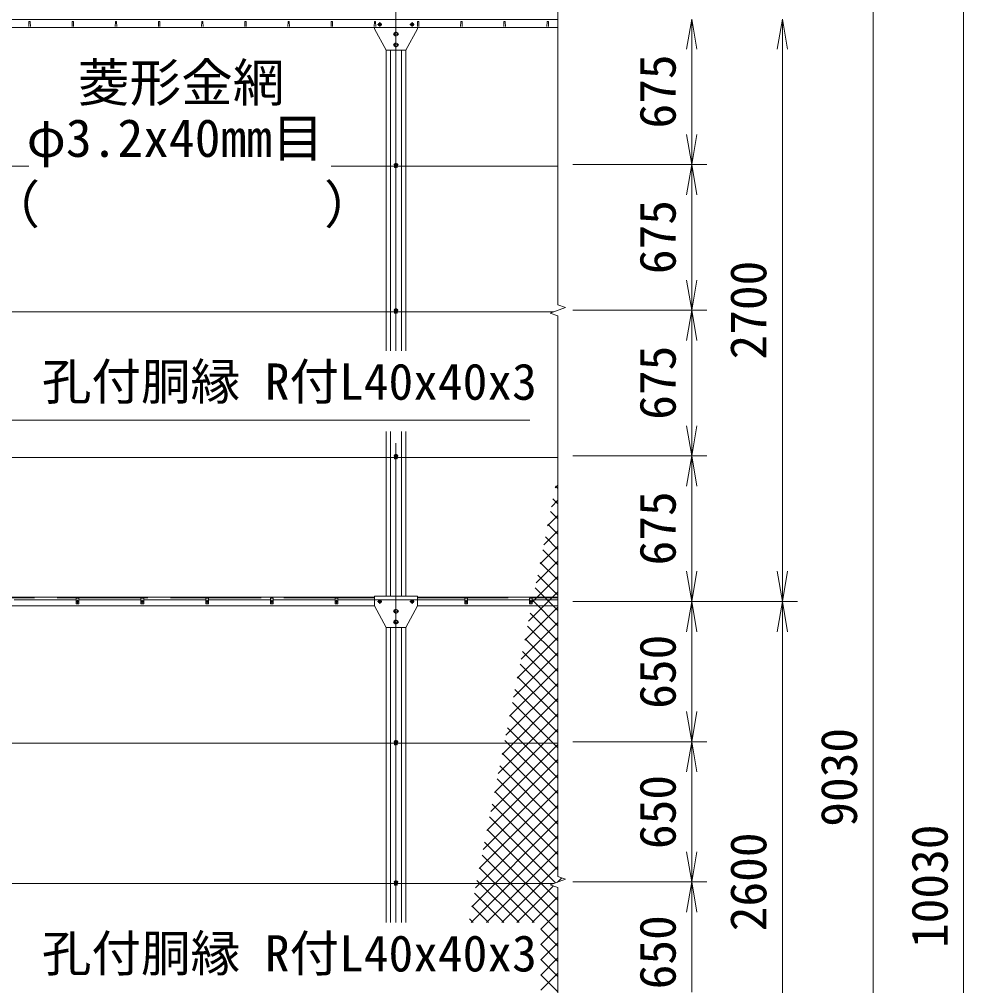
# Model space of a CAD drawing. Units: millimetres, scale not verified. Extents: x -14700 to 14700, y -10395 to 10395.
# Drawn here: x -8709 to -4334, y -1062 to 3417 of the extents above; entities that cross this region are included whole.
import ezdxf
from ezdxf.enums import TextEntityAlignment as Align

# ---------------------------------------------------------------- set-up
doc = ezdxf.new("R2010")
doc.units = ezdxf.units.MM
doc.header["$LTSCALE"] = 70
doc.linetypes.add('DASHED', pattern=[7.5, 6, -1.5])
doc.linetypes.add('USER1', pattern=[50.8, 31.75, -6.35, 6.35, -6.35])
for name, color, linetype, lineweight in [('0-0_D-STR-TXT', 7, 'Continuous', 9), ('0-1_D-STR1', 1, 'Continuous', 18), ('0-2_D-BMK', 2, 'USER1', 13), ('0-3_D-STR3', 3, 'Continuous', 13), ('0-8_D-STR-DIM', 7, 'Continuous', 9), ('0-9_0', 7, 'Continuous', 9), ('0-A_D-STR2', 7, 'Continuous', 9)]:
    doc.layers.add(name, color=color, linetype=linetype, lineweight=lineweight)
doc.styles.add('ＭＳ ゴシック', font='')
doc.styles.get('ＭＳ ゴシック').set_extended_font_data('MS Gothic')

# ---------------------------------------------------------------- blocks, each defined once
blk = doc.blocks.new('_Open')
at = {"layer": '0-9_0'}
blk.add_line((-70, 11.67), (0, 0), dxfattribs=at)
blk.add_lwpolyline([(-70, -11.67), (0, 0), (-70, 0)], dxfattribs=at)

msp = doc.modelspace()

# ---------------------------------------------------------------- linework, layer by layer
at = {"layer": '0-0_D-STR-TXT'}
msp.add_lwpolyline([(-6343.65, 1559.35), (-8786.22, 1559.35), (-8786.22, 737)], dxfattribs=at)
at = {"layer": '0-1_D-STR1'}
for p, q in [((-11009.16, 3415.7), (-6214.16, 3415.7)), ((-8664.16, 3405.57), (-8664.91, 3384.07)), ((-8658.16, 3405.57), (-8657.41, 3384.07)), ((-8464.16, 3405.57), (-8464.91, 3384.07)), ((-8458.16, 3405.57), (-8457.41, 3384.07)), ((-8264.16, 3405.57), (-8264.91, 3384.07)), ((-8258.16, 3405.57), (-8257.41, 3384.07)), ((-8064.16, 3405.57), (-8064.91, 3384.07)), ((-8058.16, 3405.57), (-8057.41, 3384.07)), ((-7864.16, 3405.57), (-7864.91, 3384.07)), ((-7858.16, 3405.57), (-7857.41, 3384.07)), ((-7664.16, 3405.57), (-7664.91, 3384.07)), ((-7658.16, 3405.57), (-7657.41, 3384.07)), ((-7464.16, 3405.57), (-7464.91, 3384.07)), ((-7458.16, 3405.57), (-7457.41, 3384.07)), ((-7264.16, 3405.57), (-7264.91, 3384.07)), ((-7258.16, 3405.57), (-7257.41, 3384.07)), ((-7064.16, 3405.57), (-7064.91, 3384.07)), ((-7058.16, 3405.57), (-7057.41, 3384.07)), ((-6864.16, 3405.57), (-6864.91, 3384.07)), ((-6858.16, 3405.57), (-6857.41, 3384.07)), ((-6664.16, 3405.57), (-6664.91, 3384.07)), ((-6658.16, 3405.57), (-6657.41, 3384.07)), ((-6464.16, 3405.57), (-6464.91, 3384.07)), ((-6458.16, 3405.57), (-6457.41, 3384.07)), ((-6264.16, 3405.57), (-6264.91, 3384.07)), ((-6258.16, 3405.57), (-6257.41, 3384.07)), ((-10952.96, 3378.7), (-6214.16, 3378.7)), ((-7009.16, 3273.7), (-7009.16, 1880.8)), ((-6989.16, 3273.7), (-6989.16, 1880.8)), ((-6939.16, 1880.8), (-6939.16, 3273.7)), ((-6919.16, 1880.8), (-6919.16, 3273.7)), ((-7009.16, 1506.82), (-7009.16, 743.7)), ((-6989.16, 1506.82), (-6989.16, 743.7)), ((-6939.16, 743.7), (-6939.16, 1506.82)), ((-6919.16, 743.7), (-6919.16, 1506.82)), ((-7064.16, 738.7), (-8864.16, 738.7)), ((-6864.16, 738.7), (-6214.16, 738.7)), ((-7064.16, 698.7), (-8864.16, 698.7)), ((-6864.16, 698.7), (-6214.16, 698.7)), ((-7009.16, 598.7), (-7009.16, -769.2)), ((-6989.16, 598.7), (-6989.16, -769.2)), ((-6939.16, -769.2), (-6939.16, 598.7)), ((-6919.16, -769.2), (-6919.16, 598.7))]:
    msp.add_line(p, q, dxfattribs=at)
at = {"layer": '0-1_D-STR1', "linetype": 'DASHED'}
for p, q in [((-7064.16, 735.7), (-8864.16, 735.7)), ((-6864.16, 735.7), (-6214.16, 735.7))]:
    msp.add_line(p, q, dxfattribs=at)
at = {"layer": '0-1_D-STR1'}
for centre in [(-8661.16, 3404.32), (-8461.16, 3404.32), (-8261.16, 3404.32), (-8061.16, 3404.32), (-7861.16, 3404.32), (-7661.16, 3404.32), (-7461.16, 3404.32), (-7261.16, 3404.32), (-7061.16, 3404.32), (-6861.16, 3404.32), (-6661.16, 3404.32), (-6461.16, 3404.32), (-6261.16, 3404.32)]:
    msp.add_arc(centre, 3.25, 22.61986, 157.38014, dxfattribs=at)
at = {"layer": '0-2_D-BMK'}
for p, q in [((-6964.16, 1880.8), (-6964.16, 4016.33)), ((-7049.16, 3393.7), (-7029.16, 3393.7)), ((-7039.16, 3403.7), (-7039.16, 3383.7)), ((-6879.16, 3393.7), (-6899.16, 3393.7)), ((-6889.16, 3403.7), (-6889.16, 3383.7)), ((-6951.41, 3348.7), (-6976.91, 3348.7)), ((-6951.41, 3298.7), (-6976.91, 3298.7)), ((-6954.16, 2743.7), (-6974.16, 2743.7)), ((-6954.16, 2068.7), (-6974.16, 2068.7)), ((-6964.16, -769.2), (-6964.16, 1506.82)), ((-6954.16, 1393.7), (-6974.16, 1393.7)), ((-8446.6, 718.7), (-8431.72, 718.7)), ((-8439.16, 726.14), (-8439.16, 711.26)), ((-8146.6, 718.7), (-8131.72, 718.7)), ((-8139.16, 726.14), (-8139.16, 711.26)), ((-7846.6, 718.7), (-7831.72, 718.7)), ((-7839.16, 726.14), (-7839.16, 711.26)), ((-7546.6, 718.7), (-7531.72, 718.7)), ((-7539.16, 726.14), (-7539.16, 711.26)), ((-7246.6, 718.7), (-7231.72, 718.7)), ((-7239.16, 726.14), (-7239.16, 711.26)), ((-7049.16, 718.7), (-7029.16, 718.7)), ((-7039.16, 728.7), (-7039.16, 708.7)), ((-6879.16, 718.7), (-6899.16, 718.7)), ((-6889.16, 728.7), (-6889.16, 708.7)), ((-6646.6, 718.7), (-6631.72, 718.7)), ((-6639.16, 726.14), (-6639.16, 711.26)), ((-6346.6, 718.7), (-6331.72, 718.7)), ((-6339.16, 726.14), (-6339.16, 711.26)), ((-6951.41, 673.7), (-6976.91, 673.7)), ((-6951.41, 623.7), (-6976.91, 623.7)), ((-6954.16, 68.7), (-6974.16, 68.7)), ((-6954.16, -581.3), (-6974.16, -581.3))]:
    msp.add_line(p, q, dxfattribs=at)
at = {"layer": '0-3_D-STR3'}
for p, q in [((-7064.16, 3378.7), (-7064.16, 3373.7)), ((-7064.16, 3373.7), (-7009.16, 3273.7)), ((-7045.66, 3397.45), (-7039.16, 3401.21)), ((-7045.66, 3389.95), (-7045.66, 3397.45)), ((-7039.16, 3386.2), (-7045.66, 3389.95)), ((-7039.16, 3401.21), (-7032.66, 3397.45)), ((-7032.66, 3389.95), (-7039.16, 3386.2)), ((-7032.66, 3397.45), (-7032.66, 3389.95)), ((-6889.16, 3401.21), (-6895.66, 3397.45)), ((-6895.66, 3397.45), (-6895.66, 3389.95)), ((-6895.66, 3389.95), (-6889.16, 3386.2)), ((-6882.66, 3397.45), (-6889.16, 3401.21)), ((-6889.16, 3386.2), (-6882.66, 3389.95)), ((-6882.66, 3389.95), (-6882.66, 3397.45)), ((-6864.16, 3378.7), (-6864.16, 3373.7)), ((-6964.16, 3338.89), (-6972.66, 3343.79)), ((-6955.66, 3343.79), (-6964.16, 3338.89)), ((-6964.16, 3288.89), (-6972.66, 3293.79)), ((-6955.66, 3293.79), (-6964.16, 3288.89)), ((-8664.16, 2736.95), (-10944.16, 2736.95)), ((-6214.16, 2736.95), (-7264.16, 2736.95)), ((-6964.16, 2751.21), (-6970.66, 2747.45)), ((-6970.66, 2747.45), (-6970.66, 2739.95)), ((-6970.66, 2739.95), (-6964.16, 2736.2)), ((-6970.41, 2739.8), (-6970.41, 2729.7)), ((-6968.41, 2738.65), (-6968.41, 2729.7)), ((-6957.66, 2747.45), (-6964.16, 2751.21)), ((-6964.16, 2736.2), (-6957.66, 2739.95)), ((-6959.91, 2738.65), (-6959.91, 2729.7)), ((-6957.91, 2739.8), (-6957.91, 2729.7)), ((-6957.66, 2739.95), (-6957.66, 2747.45)), ((-6970.41, 2729.7), (-6968.41, 2729.7)), ((-6959.91, 2729.7), (-6957.91, 2729.7)), ((-6232.7, 2061.95), (-10944.16, 2061.95)), ((-6964.16, 2076.21), (-6970.66, 2072.45)), ((-6970.66, 2072.45), (-6970.66, 2064.95)), ((-6970.66, 2064.95), (-6964.16, 2061.2)), ((-6970.41, 2064.8), (-6970.41, 2054.7)), ((-6968.41, 2063.65), (-6968.41, 2054.7)), ((-6957.66, 2072.45), (-6964.16, 2076.21)), ((-6964.16, 2061.2), (-6957.66, 2064.95)), ((-6959.91, 2063.65), (-6959.91, 2054.7)), ((-6957.91, 2064.8), (-6957.91, 2054.7)), ((-6957.66, 2064.95), (-6957.66, 2072.45)), ((-6970.41, 2054.7), (-6968.41, 2054.7)), ((-6959.91, 2054.7), (-6957.91, 2054.7)), ((-6964.16, 1401.21), (-6970.66, 1397.45)), ((-6970.66, 1397.45), (-6970.66, 1389.95)), ((-6970.66, 1389.95), (-6964.16, 1386.2)), ((-6970.41, 1389.8), (-6970.41, 1379.7)), ((-6968.41, 1388.65), (-6968.41, 1379.7)), ((-6957.66, 1397.45), (-6964.16, 1401.21)), ((-6964.16, 1386.2), (-6957.66, 1389.95)), ((-6959.91, 1388.65), (-6959.91, 1379.7)), ((-6957.91, 1389.8), (-6957.91, 1379.7)), ((-6957.66, 1389.95), (-6957.66, 1397.45)), ((-6214.16, 1386.95), (-10944.16, 1386.95)), ((-6970.41, 1379.7), (-6968.41, 1379.7)), ((-6959.91, 1379.7), (-6957.91, 1379.7)), ((-8445.66, 726.7), (-8732.66, 726.7)), ((-8145.66, 726.7), (-8432.66, 726.7)), ((-7845.66, 726.7), (-8132.66, 726.7)), ((-7545.66, 726.7), (-7832.66, 726.7)), ((-7245.66, 726.7), (-7532.66, 726.7)), ((-6645.66, 726.7), (-7232.66, 726.7)), ((-7064.16, 743.7), (-7064.16, 698.7)), ((-7064.16, 743.7), (-6864.16, 743.7)), ((-7045.66, 722.45), (-7039.16, 726.21)), ((-7045.66, 714.95), (-7045.66, 722.45)), ((-7039.16, 726.21), (-7032.66, 722.45)), ((-7032.66, 722.45), (-7032.66, 714.95)), ((-6889.16, 726.21), (-6895.66, 722.45)), ((-6895.66, 722.45), (-6895.66, 714.95)), ((-6882.66, 722.45), (-6889.16, 726.21)), ((-6882.66, 714.95), (-6882.66, 722.45)), ((-6864.16, 743.7), (-6864.16, 698.7)), ((-6345.66, 726.7), (-6632.66, 726.7)), ((-6332.66, 726.7), (-6214.16, 726.7)), ((-7064.16, 698.7), (-7009.16, 598.7)), ((-7039.16, 711.2), (-7045.66, 714.95)), ((-7032.66, 714.95), (-7039.16, 711.2)), ((-6895.66, 714.95), (-6889.16, 711.2)), ((-6889.16, 711.2), (-6882.66, 714.95)), ((-6964.16, 663.89), (-6972.66, 668.79)), ((-6955.66, 668.79), (-6964.16, 663.89)), ((-6964.16, 613.89), (-6972.66, 618.79)), ((-6955.66, 618.79), (-6964.16, 613.89)), ((-6214.16, 61.95), (-10944.16, 61.95)), ((-6964.16, 76.21), (-6970.66, 72.45)), ((-6970.66, 72.45), (-6970.66, 64.95)), ((-6970.66, 64.95), (-6964.16, 61.2)), ((-6970.41, 64.8), (-6970.41, 54.7)), ((-6970.41, 54.7), (-6968.41, 54.7)), ((-6968.41, 63.65), (-6968.41, 54.7)), ((-6957.66, 72.45), (-6964.16, 76.21)), ((-6964.16, 61.2), (-6957.66, 64.95)), ((-6959.91, 63.65), (-6959.91, 54.7)), ((-6959.91, 54.7), (-6957.91, 54.7)), ((-6957.91, 64.8), (-6957.91, 54.7)), ((-6957.66, 64.95), (-6957.66, 72.45)), ((-6964.16, -573.79), (-6970.66, -577.55)), ((-6970.66, -577.55), (-6970.66, -585.05)), ((-6957.66, -577.55), (-6964.16, -573.79)), ((-6957.66, -585.05), (-6957.66, -577.55)), ((-6232.7, -588.05), (-10944.16, -588.05)), ((-6970.66, -585.05), (-6964.16, -588.8)), ((-6970.41, -585.2), (-6970.41, -595.3)), ((-6970.41, -595.3), (-6968.41, -595.3)), ((-6968.41, -586.35), (-6968.41, -595.3)), ((-6964.16, -588.8), (-6957.66, -585.05)), ((-6959.91, -586.35), (-6959.91, -595.3)), ((-6959.91, -595.3), (-6957.91, -595.3)), ((-6957.91, -585.2), (-6957.91, -595.3))]:
    msp.add_line(p, q, dxfattribs=at)
for points in [[(-7009.16, 3273.7), (-6919.16, 3273.7), (-6864.16, 3373.7)], [(-6972.66, 3343.79), (-6972.66, 3353.61), (-6964.16, 3358.52)], [(-6964.16, 3358.52), (-6955.66, 3353.61), (-6955.66, 3343.79)], [(-6972.66, 3293.79), (-6972.66, 3303.61), (-6964.16, 3308.52)], [(-6964.16, 3308.52), (-6955.66, 3303.61), (-6955.66, 3293.79)], [(-7009.16, 598.7), (-6919.16, 598.7), (-6864.16, 698.7)], [(-6972.66, 668.79), (-6972.66, 678.61), (-6964.16, 683.52)], [(-6964.16, 683.52), (-6955.66, 678.61), (-6955.66, 668.79)], [(-6972.66, 618.79), (-6972.66, 628.61), (-6964.16, 633.52)], [(-6964.16, 633.52), (-6955.66, 628.61), (-6955.66, 618.79)]]:
    msp.add_lwpolyline(points, dxfattribs=at)
for points in [[(-8445.66, 734.7), (-8432.66, 734.7), (-8432.66, 708.7), (-8445.66, 708.7)], [(-8145.66, 734.7), (-8132.66, 734.7), (-8132.66, 708.7), (-8145.66, 708.7)], [(-7845.66, 734.7), (-7832.66, 734.7), (-7832.66, 708.7), (-7845.66, 708.7)], [(-7545.66, 734.7), (-7532.66, 734.7), (-7532.66, 708.7), (-7545.66, 708.7)], [(-7245.66, 734.7), (-7232.66, 734.7), (-7232.66, 708.7), (-7245.66, 708.7)], [(-6645.66, 734.7), (-6632.66, 734.7), (-6632.66, 708.7), (-6645.66, 708.7)], [(-6345.66, 734.7), (-6332.66, 734.7), (-6332.66, 708.7), (-6345.66, 708.7)]]:
    msp.add_lwpolyline(points, close=True, dxfattribs=at)
for centre, radius in [((-7039.16, 3393.7), 6.25), ((-6889.16, 3393.7), 6.25), ((-6964.16, 3348.7), 8.25), ((-6964.16, 3298.7), 8.25), ((-6964.16, 2743.7), 6.25), ((-6964.16, 2068.7), 6.25), ((-6964.16, 1393.7), 6.25), ((-8439.16, 718.7), 5.25), ((-8139.16, 718.7), 5.25), ((-7839.16, 718.7), 5.25), ((-7539.16, 718.7), 5.25), ((-7239.16, 718.7), 5.25), ((-7039.16, 718.7), 6.25), ((-6889.16, 718.7), 6.25), ((-6639.16, 718.7), 5.25), ((-6339.16, 718.7), 5.25), ((-6964.16, 673.7), 8.25), ((-6964.16, 623.7), 8.25), ((-6964.16, 68.7), 6.25), ((-6964.16, -581.3), 6.25)]:
    msp.add_circle(centre, radius, dxfattribs=at)
at = {"layer": '0-8_D-STR-DIM'}
for p, q in [((-4754.16, -4471.3), (-4754.16, 4278.7)), ((-4334.16, -5471.3), (-4334.16, 4278.7)), ((-6214.16, 3893.05), (-6214.16, 2094.35)), ((-5594.16, 2883.7), (-5594.16, 3278.7)), ((-5174.16, 858.7), (-5174.16, 3278.7)), ((-6144.16, 2743.7), (-5524.16, 2743.7)), ((-6144.16, 2743.7), (-5524.16, 2743.7)), ((-5594.16, 2208.7), (-5594.16, 2603.7)), ((-6249.39, 2055.88), (-6178.92, 2081.53)), ((-6178.92, 2081.53), (-6214.16, 2094.35)), ((-6144.16, 2068.7), (-5524.16, 2068.7)), ((-6144.16, 2068.7), (-5524.16, 2068.7)), ((-6214.16, 2043.05), (-6249.39, 2055.88)), ((-6214.16, 2043.05), (-6214.16, -555.65)), ((-5594.16, 1533.7), (-5594.16, 1928.7)), ((-6144.16, 1393.7), (-5524.16, 1393.7)), ((-6144.16, 1393.7), (-5524.16, 1393.7)), ((-5594.16, 858.7), (-5594.16, 1253.7)), ((-6144.16, 718.7), (-5104.16, 718.7)), ((-6144.16, 718.7), (-5524.16, 718.7)), ((-6144.16, 718.7), (-5524.16, 718.7)), ((-6144.16, 718.7), (-5104.16, 718.7)), ((-5594.16, 208.7), (-5594.16, 578.7)), ((-5174.16, -1741.3), (-5174.16, 578.7)), ((-6144.16, 68.7), (-5524.16, 68.7)), ((-6144.16, 68.7), (-5524.16, 68.7)), ((-5594.16, -441.3), (-5594.16, -71.3)), ((-6249.39, -594.12), (-6178.92, -568.47)), ((-6178.92, -568.47), (-6214.16, -555.65)), ((-6144.16, -581.3), (-5524.16, -581.3)), ((-6144.16, -581.3), (-5524.16, -581.3)), ((-6214.16, -606.95), (-6249.39, -594.12)), ((-6214.16, -606.95), (-6214.16, -3205.65)), ((-5594.16, -1091.3), (-5594.16, -721.3))]:
    msp.add_line(p, q, dxfattribs=at)
at = {"layer": '0-A_D-STR2'}
for p, q in [((-6226.56, 1246.2), (-6214.16, 1258.6)), ((-6214.16, 1242.91), (-6225.05, 1253.8)), ((-6244.13, 1157.92), (-6214.16, 1187.89)), ((-6214.16, 1172.2), (-6236.79, 1194.83)), ((-6214.16, 1101.49), (-6248.52, 1135.85)), ((-6261.7, 1069.63), (-6214.16, 1117.18)), ((-6214.16, 1030.78), (-6260.26, 1076.88)), ((-6279.28, 981.35), (-6214.16, 1046.47)), ((-6214.16, 960.06), (-6272, 1017.91)), ((-6296.85, 893.07), (-6214.16, 975.76)), ((-6214.16, 889.35), (-6283.74, 958.94)), ((-6314.42, 804.79), (-6214.16, 905.05)), ((-6214.16, 818.64), (-6295.48, 899.96)), ((-6331.99, 716.5), (-6214.16, 834.34)), ((-6214.16, 747.93), (-6307.21, 840.99)), ((-6349.56, 628.22), (-6214.16, 763.63)), ((-6214.16, 677.22), (-6318.95, 782.02)), ((-6214.16, 606.51), (-6330.69, 723.04)), ((-6367.13, 539.94), (-6214.16, 692.92)), ((-6214.16, 535.8), (-6342.43, 664.07)), ((-6384.71, 451.66), (-6214.16, 622.21)), ((-6214.16, 465.09), (-6354.17, 605.1)), ((-6402.28, 363.37), (-6214.16, 551.5)), ((-6214.16, 394.38), (-6365.9, 546.13)), ((-6419.85, 275.09), (-6214.16, 480.79)), ((-6214.16, 323.67), (-6377.64, 487.15)), ((-6437.42, 186.81), (-6214.16, 410.08)), ((-6214.16, 252.96), (-6389.38, 428.18)), ((-6214.16, 182.25), (-6401.12, 369.21)), ((-6454.99, 98.53), (-6214.16, 339.37)), ((-6214.16, 111.54), (-6412.86, 310.24)), ((-6472.57, 10.24), (-6214.16, 268.65)), ((-6214.16, 40.83), (-6424.59, 251.26)), ((-6490.14, -78.04), (-6214.16, 197.94)), ((-6214.16, -29.89), (-6436.33, 192.29)), ((-6507.71, -166.32), (-6214.16, 127.23)), ((-6214.16, -100.6), (-6448.07, 133.32)), ((-6525.28, -254.6), (-6214.16, 56.52)), ((-6214.16, -171.31), (-6459.81, 74.35)), ((-6214.16, -242.02), (-6471.55, 15.37)), ((-6542.85, -342.89), (-6214.16, -14.19)), ((-6214.16, -312.73), (-6483.28, -43.6)), ((-6560.42, -431.17), (-6214.16, -84.9)), ((-6214.16, -383.44), (-6495.02, -102.57)), ((-6578, -519.45), (-6214.16, -155.61)), ((-6214.16, -454.15), (-6506.76, -161.55)), ((-6214.16, -524.86), (-6518.5, -220.52)), ((-6595.57, -607.73), (-6214.16, -226.32)), ((-6613.14, -696.02), (-6214.16, -297.03)), ((-6224.62, -585.11), (-6530.23, -279.49)), ((-6214.16, -666.28), (-6541.97, -338.46)), ((-6615.62, -769.2), (-6214.16, -367.74)), ((-6214.16, -736.99), (-6553.71, -397.44)), ((-6544.91, -769.2), (-6214.16, -438.45)), ((-6214.16, -807.7), (-6565.45, -456.41)), ((-6323.37, -769.2), (-6577.19, -515.38)), ((-6474.2, -769.2), (-6214.16, -509.16)), ((-6394.08, -769.2), (-6588.92, -574.35)), ((-6216.4, -582.11), (-6196.39, -562.11)), ((-6403.48, -769.2), (-6234.01, -599.72)), ((-6464.79, -769.2), (-6600.66, -633.33)), ((-6332.77, -769.2), (-6214.16, -650.58)), ((-6535.5, -769.2), (-6612.4, -692.3)), ((-6606.21, -769.2), (-6624.14, -751.27)), ((-6293.32, -800.46), (-6214.16, -721.29)), ((-6293.32, -871.17), (-6214.16, -792.01)), ((-6214.16, -878.41), (-6293.32, -799.25)), ((-6293.32, -941.88), (-6214.16, -862.72)), ((-6214.16, -949.12), (-6293.32, -869.96)), ((-6293.32, -1012.59), (-6214.16, -933.43)), ((-6214.16, -1019.83), (-6293.32, -940.67)), ((-6293.32, -1083.3), (-6214.16, -1004.14)), ((-6214.16, -1090.55), (-6293.32, -1011.38))]:
    msp.add_line(p, q, dxfattribs=at)

# ---------------------------------------------------------------- block references
at = {"layer": '0-8_D-STR-DIM', "xscale": 2, "yscale": 2}
for p, rotation in [((-5594.16, 3418.7), 90), ((-5174.16, 3418.7), 90), ((-5594.16, 2743.7), 270), ((-5594.16, 2743.7), 90), ((-5594.16, 2068.7), 270), ((-5594.16, 2068.7), 90), ((-5594.16, 1393.7), 270), ((-5594.16, 1393.7), 90), ((-5594.16, 718.7), 270), ((-5174.16, 718.7), 270), ((-5594.16, 718.7), 90), ((-5174.16, 718.7), 90), ((-5594.16, 68.7), 270), ((-5594.16, 68.7), 90), ((-5594.16, -581.3), 270), ((-5594.16, -581.3), 90)]:
    msp.add_blockref('_Open', p, dxfattribs=dict(at, rotation=rotation))

# ---------------------------------------------------------------- texts
at = {"layer": '0-0_D-STR-TXT', "style": 'ＭＳ ゴシック'}
for s, height, p in [('菱形金網', 175.5, (-8437.92, 2983.68)), ('φ3.2x40mm目', 175.5, (-8674.81, 2726.88)), ('（\u3000\u3000   \u3000\u3000）', 175.5, (-8852.48, 2418.91)), ('孔付胴縁 R付L40x40x3', 168.3, (-8604.43, 1603.4)), ('孔付胴縁 R付L40x40x3', 168.3, (-8604.43, -1046.6))]:
    msp.add_text(s, height=height, dxfattribs=at).set_placement(p, align=Align.BOTTOM_LEFT)
at = {"layer": '0-8_D-STR-DIM', "style": 'ＭＳ ゴシック'}
for s, p in [('675', (-5617.77, 2911.1)), ('675', (-5617.77, 2236.1)), ('2700', (-5197.77, 1840.33)), ('675', (-5617.77, 1561.1)), ('675', (-5617.77, 886.1)), ('650', (-5617.77, 221.33)), ('9030', (-4777.77, -325.11)), ('650', (-5617.77, -428.67)), ('10030', (-4357.77, -887.32)), ('2600', (-5197.77, -809.67)), ('650', (-5617.77, -1078.67))]:
    msp.add_text(s, height=168.3, rotation=90, dxfattribs=at).set_placement(p, align=Align.BOTTOM_LEFT)

doc.saveas('drawing.dxf')
